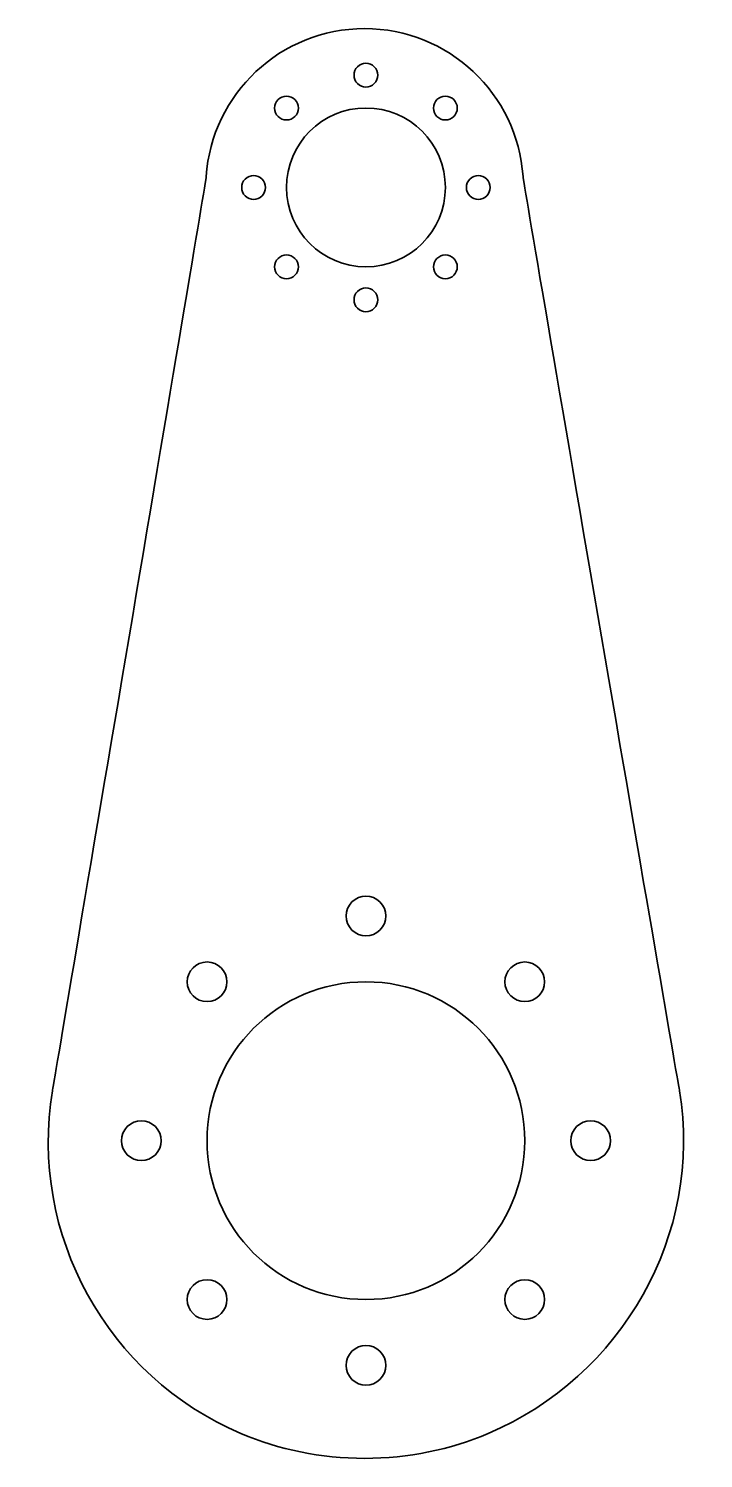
# Model space of a CAD drawing. Header units: inches. Extents: x -305 to -220, y -90 to 90.
import ezdxf

# ---------------------------------------------------------------- set-up
doc = ezdxf.new("R2010")
doc.units = ezdxf.units.IN
doc.header["$MEASUREMENT"] = 0
doc.layers.add('Ebene 1', color=7, linetype='Continuous')

# ---------------------------------------------------------------- blocks, each defined once
blk = doc.blocks.new('block 2')
at = {"layer": 'Ebene 1', "color": 179, "lineweight": 35, "true_color": 0x1c1c1b}
for points in [[(-261.26, 83.08), (-261.84, 82.5), (-262.79, 82.5), (-263.38, 83.08), (-263.96, 83.67), (-263.96, 84.62), (-263.38, 85.2), (-262.79, 85.79), (-261.84, 85.79), (-261.26, 85.2), (-260.67, 84.62), (-260.67, 83.67), (-261.26, 83.08)], [(-270.82, 80), (-270.82, 79.17), (-271.49, 78.5), (-272.32, 78.5), (-273.14, 78.5), (-273.82, 79.17), (-273.82, 80), (-273.82, 80.83), (-273.14, 81.5), (-272.32, 81.5), (-271.49, 81.5), (-270.82, 80.83), (-270.82, 80)], [(-250.82, 80), (-250.82, 79.17), (-251.49, 78.5), (-252.32, 78.5), (-253.14, 78.5), (-253.82, 79.17), (-253.82, 80), (-253.82, 80.83), (-253.14, 81.5), (-252.32, 81.5), (-251.49, 81.5), (-250.82, 80.83), (-250.82, 80)], [(-275.4, 68.94), (-275.98, 68.35), (-276.93, 68.35), (-277.52, 68.94), (-278.1, 69.53), (-278.1, 70.47), (-277.52, 71.06), (-276.93, 71.65), (-275.98, 71.65), (-275.4, 71.06), (-274.81, 70.47), (-274.81, 69.53), (-275.4, 68.94)], [(-247.11, 68.94), (-247.7, 68.35), (-248.65, 68.35), (-249.23, 68.94), (-249.82, 69.53), (-249.82, 70.47), (-249.23, 71.06), (-248.65, 71.65), (-247.7, 71.65), (-247.11, 71.06), (-246.53, 70.47), (-246.53, 69.53), (-247.11, 68.94)], [(-270.82, 60), (-270.82, 59.17), (-271.49, 58.5), (-272.32, 58.5), (-273.14, 58.5), (-273.82, 59.17), (-273.82, 60), (-273.82, 60.83), (-273.14, 61.5), (-272.32, 61.5), (-271.49, 61.5), (-270.82, 60.83), (-270.82, 60)], [(-250.82, 60), (-250.82, 59.17), (-251.49, 58.5), (-252.32, 58.5), (-253.14, 58.5), (-253.82, 59.17), (-253.82, 60), (-253.82, 60.83), (-253.14, 61.5), (-252.32, 61.5), (-251.49, 61.5), (-250.82, 60.83), (-250.82, 60)], [(-261.26, 54.8), (-261.84, 54.21), (-262.79, 54.21), (-263.38, 54.8), (-263.96, 55.38), (-263.96, 56.33), (-263.38, 56.92), (-262.79, 57.5), (-261.84, 57.5), (-261.26, 56.92), (-260.67, 56.33), (-260.67, 55.38), (-261.26, 54.8)]]:
    blk.add_open_spline(points, degree=3, knots=[0, 0, 0, 0, 1, 1, 1, 2, 2, 2, 3, 3, 3, 4, 4, 4, 4], dxfattribs=at)
blk = doc.blocks.new('block 3')
at = {"layer": 'Ebene 1', "color": 179, "lineweight": 35, "true_color": 0x1c1c1b}
for points in [[(-260.55, -19.95), (-259.57, -20.92), (-259.57, -22.51), (-260.55, -23.48), (-261.52, -24.46), (-263.11, -24.46), (-264.08, -23.48), (-265.06, -22.51), (-265.06, -20.92), (-264.08, -19.95), (-263.11, -18.97), (-261.52, -18.97), (-260.55, -19.95)], [(-279.82, -30), (-279.82, -31.38), (-280.94, -32.5), (-282.32, -32.5), (-283.7, -32.5), (-284.82, -31.38), (-284.82, -30), (-284.82, -28.62), (-283.7, -27.5), (-282.32, -27.5), (-280.94, -27.5), (-279.82, -28.62), (-279.82, -30)], [(-239.82, -30), (-239.82, -31.38), (-240.94, -32.5), (-242.32, -32.5), (-243.7, -32.5), (-244.82, -31.38), (-244.82, -30), (-244.82, -28.62), (-243.7, -27.5), (-242.32, -27.5), (-240.94, -27.5), (-239.82, -28.62), (-239.82, -30)], [(-288.83, -48.23), (-287.86, -49.21), (-287.86, -50.79), (-288.83, -51.77), (-289.81, -52.74), (-291.39, -52.74), (-292.37, -51.77), (-293.34, -50.79), (-293.34, -49.21), (-292.37, -48.23), (-291.39, -47.26), (-289.81, -47.26), (-288.83, -48.23)], [(-232.26, -48.23), (-231.29, -49.21), (-231.29, -50.79), (-232.26, -51.77), (-233.24, -52.74), (-234.82, -52.74), (-235.8, -51.77), (-236.78, -50.79), (-236.78, -49.21), (-235.8, -48.23), (-234.82, -47.26), (-233.24, -47.26), (-232.26, -48.23)], [(-279.82, -70), (-279.82, -71.38), (-280.94, -72.5), (-282.32, -72.5), (-283.7, -72.5), (-284.82, -71.38), (-284.82, -70), (-284.82, -68.62), (-283.7, -67.5), (-282.32, -67.5), (-280.94, -67.5), (-279.82, -68.62), (-279.82, -70)], [(-239.82, -70), (-239.82, -71.38), (-240.94, -72.5), (-242.32, -72.5), (-243.7, -72.5), (-244.82, -71.38), (-244.82, -70), (-244.82, -68.62), (-243.7, -67.5), (-242.32, -67.5), (-240.94, -67.5), (-239.82, -68.62), (-239.82, -70)], [(-260.55, -76.52), (-259.57, -77.49), (-259.57, -79.08), (-260.55, -80.05), (-261.52, -81.03), (-263.11, -81.03), (-264.08, -80.05), (-265.06, -79.08), (-265.06, -77.49), (-264.08, -76.52), (-263.11, -75.54), (-261.52, -75.54), (-260.55, -76.52)]]:
    blk.add_open_spline(points, degree=3, knots=[0, 0, 0, 0, 1, 1, 1, 2, 2, 2, 3, 3, 3, 4, 4, 4, 4], dxfattribs=at)

msp = doc.modelspace()

# ---------------------------------------------------------------- linework, layer by layer
at = {"layer": 'Ebene 1', "color": 179, "lineweight": 35, "true_color": 0x1c1c1b}
for points, knots in [([(-242.54, 71.37), (-243.24, 81.78), (-251.9, 90), (-262.49, 90), (-273.07, 90), (-281.73, 81.78), (-282.43, 71.37), (-282.51, 70.33), (-301.78, -43.72), (-301.78, -43.72), (-304.79, -61.76), (-294.89, -79.73), (-278.05, -86.86), (-273.27, -88.88), (-268.01, -90), (-262.49, -90), (-256.96, -90), (-251.7, -88.88), (-246.92, -86.86), (-230.08, -79.73), (-219.83, -61.76), (-222.84, -43.72), (-222.84, -43.72), (-242.47, 70.33), (-242.54, 71.37)], [0, 0, 0, 0, 1, 1, 1, 2, 2, 2, 3, 3, 3, 4, 4, 4, 5, 5, 5, 6, 6, 6, 7, 7, 7, 8, 8, 8, 8]), ([(-252.32, 70), (-252.32, 75.52), (-256.79, 80), (-262.32, 80), (-267.84, 80), (-272.32, 75.52), (-272.32, 70), (-272.32, 64.48), (-267.84, 60), (-262.32, 60), (-256.79, 60), (-252.32, 64.48), (-252.32, 70)], [0, 0, 0, 0, 1, 1, 1, 2, 2, 2, 3, 3, 3, 4, 4, 4, 4]), ([(-242.32, -50), (-242.32, -38.95), (-251.27, -30), (-262.32, -30), (-273.36, -30), (-282.32, -38.95), (-282.32, -50), (-282.32, -61.05), (-273.36, -70), (-262.32, -70), (-251.27, -70), (-242.32, -61.05), (-242.32, -50)], [0, 0, 0, 0, 1, 1, 1, 2, 2, 2, 3, 3, 3, 4, 4, 4, 4])]:
    msp.add_open_spline(points, degree=3, knots=knots, dxfattribs=at)

# ---------------------------------------------------------------- block references
at = {"layer": 'Ebene 1'}
for name in ['block 2', 'block 3']:
    msp.add_blockref(name, (0, 0), dxfattribs=at)

doc.saveas('drawing.dxf')
